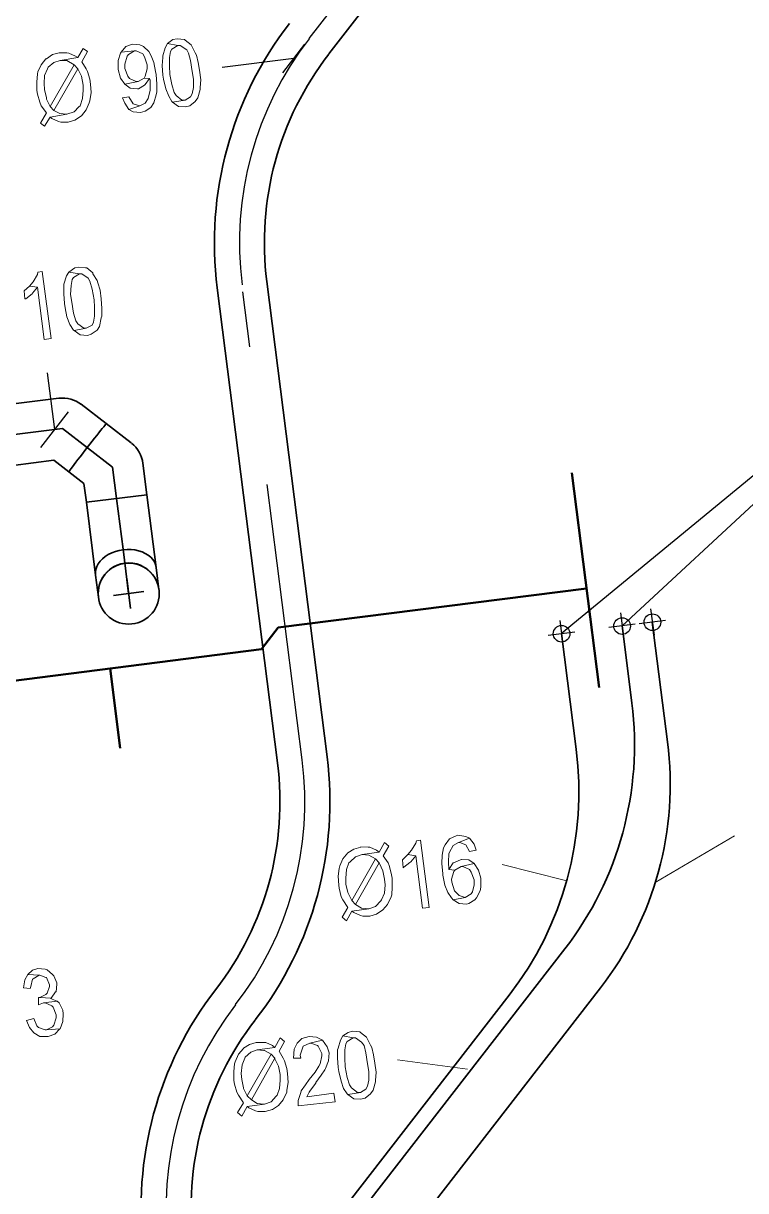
# Model space of a CAD drawing. Header units: metres. Extents: x 2713732.4 to 2713757.2, y 1226081.6 to 1226111.3.
# Drawn here: x 2713745.112 to 2713746.414, y 1226091.981 to 1226094.084 of the extents above; entities that cross this region are included whole.
import ezdxf

# ---------------------------------------------------------------- set-up
doc = ezdxf.new("R2010")
doc.units = ezdxf.units.M
doc.linetypes.add('DASHDOT', pattern=[1, 0.5, -0.25, 0, -0.25])
doc.layers.add('einlagen_boden_erstes_og', color=7, linetype='Continuous', true_color=0x000000)

msp = doc.modelspace()

# ---------------------------------------------------------------- linework, layer by layer
at = {"layer": 'einlagen_boden_erstes_og', "color": 7, "linetype": 'DASHDOT', "lineweight": 25, "extrusion": (0.000477202, 0.001815, 0.999998)}
for p, q in [((2713745.6266, 1226094.0561, -0.1663), (2713745.8689, 1226094.3688, -0.167)), ((2713745.6143, 1226092.7568, -0.164), (2713745.5057, 1226093.6131, -0.1655)), ((2713746.2424, 1226093.0288, -0.1648), (2713746.2485, 1226092.9812, -0.1647)), ((2713746.0787, 1226093.008, -0.1646), (2713746.0848, 1226092.9604, -0.1646)), ((2713746.1878, 1226093.0219, -0.1647), (2713746.1939, 1226092.9743, -0.1646)), ((2713746.2692, 1226093.008, -0.1647), (2713746.2216, 1226093.002, -0.1647)), ((2713746.0579, 1226092.9812, -0.1646), (2713746.1056, 1226092.9873, -0.1646)), ((2713746.2147, 1226093.0011, -0.1647), (2713746.1671, 1226092.9951, -0.1647))]:
    msp.add_line(p, q, dxfattribs=at)
at = {"layer": 'einlagen_boden_erstes_og', "color": 150, "linetype": 'Continuous', "lineweight": 35, "true_color": 0x0080ff, "extrusion": (0.000477202, 0.001815, 0.999998)}
for p, q in [((2713745.6622, 1226094.0286, -0.1663), (2713745.9044, 1226094.3413, -0.167)), ((2713745.659, 1226092.7624, -0.164), (2713745.5503, 1226093.6188, -0.1655)), ((2713745.5697, 1226092.7511, -0.1639), (2713745.461, 1226093.6074, -0.1654))]:
    msp.add_line(p, q, dxfattribs=at)
at = {"layer": 'einlagen_boden_erstes_og', "color": 7, "linetype": 'Continuous', "lineweight": 25, "extrusion": (0.000477202, 0.001815, 0.999998)}
for p, q in [((2713745.5791, 1226093.9948, -0.1662), (2713745.6189, 1226094.0463, -0.1663)), ((2713745.599, 1226094.0205, -0.1662), (2713745.4701, 1226094.0042, -0.1662)), ((2713746.9326, 1226093.6852, -0.1663), (2713746.0817, 1226092.9842, -0.1646)), ((2713746.9326, 1226093.6852, -0.1663), (2713746.1909, 1226092.9981, -0.1647)), ((2713745.1683, 1226093.3518, -0.1648), (2713745.1553, 1226093.4543, -0.165)), ((2713745.1434, 1226093.3197, -0.1648), (2713745.1932, 1226093.3839, -0.1649))]:
    msp.add_line(p, q, dxfattribs=at)
at = {"layer": 'einlagen_boden_erstes_og', "color": 36, "linetype": 'Continuous', "lineweight": 35, "true_color": 0x6a4015, "extrusion": (0.000477202, 0.001815, 0.999998)}
for p, q in [((2713745.1755, 1226093.4085, -0.1649), (2713745.0793, 1226093.3963, -0.1649)), ((2713745.2612, 1226093.3625, -0.1649), (2713745.2161, 1226093.3974, -0.1649)), ((2713745.2438, 1226093.3412, -0.1648), (2713745.2475, 1226093.3459, -0.1649)), ((2713745.2475, 1226093.3459, -0.1649), (2713745.2509, 1226093.3501, -0.1649)), ((2713745.2509, 1226093.3501, -0.1649), (2713745.2538, 1226093.3538, -0.1649)), ((2713745.2564, 1226093.3569, -0.1649), (2713745.2538, 1226093.3538, -0.1649)), ((2713745.2564, 1226093.3569, -0.1649), (2713745.2584, 1226093.3594, -0.1649)), ((2713745.2584, 1226093.3594, -0.1649), (2713745.2599, 1226093.3612, -0.1649)), ((2713745.2608, 1226093.3622, -0.1649), (2713745.2599, 1226093.3612, -0.1649)), ((2713745.2612, 1226093.3625, -0.1649), (2713745.3062, 1226093.3276, -0.1648)), ((2713745.2269, 1226093.3195, -0.1648), (2713745.2313, 1226093.3252, -0.1648)), ((2713745.2313, 1226093.3252, -0.1648), (2713745.2356, 1226093.3308, -0.1648)), ((2713745.2398, 1226093.3361, -0.1648), (2713745.2356, 1226093.3308, -0.1648)), ((2713745.2398, 1226093.3361, -0.1648), (2713745.2438, 1226093.3412, -0.1648)), ((2713745.214, 1226093.3029, -0.1648), (2713745.2101, 1226093.2977, -0.1647)), ((2713745.214, 1226093.3029, -0.1648), (2713745.2182, 1226093.3083, -0.1648)), ((2713745.2225, 1226093.3138, -0.1648), (2713745.2182, 1226093.3083, -0.1648)), ((2713745.2225, 1226093.3138, -0.1648), (2713745.2269, 1226093.3195, -0.1648)), ((2713745.0932, 1226093.2872, -0.1647), (2713745.1668, 1226093.2965, -0.1647)), ((2713745.1668, 1226093.2965, -0.1647), (2713745.1938, 1226093.2756, -0.1647)), ((2713745.1961, 1226093.2791, -0.1647), (2713745.198, 1226093.2816, -0.1647)), ((2713745.198, 1226093.2816, -0.1647), (2713745.2004, 1226093.2849, -0.1647)), ((2713745.2032, 1226093.2886, -0.1647), (2713745.2004, 1226093.2849, -0.1647)), ((2713745.2032, 1226093.2886, -0.1647), (2713745.2065, 1226093.293, -0.1647)), ((2713745.2101, 1226093.2977, -0.1647), (2713745.2065, 1226093.293, -0.1647)), ((2713745.3271, 1226093.2911, -0.1648), (2713745.3343, 1226093.2345, -0.1647)), ((2713745.2208, 1226093.2546, -0.1647), (2713745.1938, 1226093.2756, -0.1647)), ((2713745.1948, 1226093.2772, -0.1647), (2713745.194, 1226093.276, -0.1647)), ((2713745.1948, 1226093.2772, -0.1647), (2713745.1961, 1226093.2791, -0.1647)), ((2713745.2252, 1226093.2207, -0.1646), (2713745.2208, 1226093.2546, -0.1647)), ((2713745.3343, 1226093.2345, -0.1647), (2713745.2252, 1226093.2207, -0.1646)), ((2713745.2252, 1226093.2207, -0.1646), (2713745.3343, 1226093.2345, -0.1647)), ((2713745.3343, 1226093.2345, -0.1647), (2713745.2252, 1226093.2207, -0.1646)), ((2713745.3343, 1226093.2345, -0.1647), (2713745.2252, 1226093.2207, -0.1646)), ((2713745.2252, 1226093.2207, -0.1646), (2713745.2418, 1226093.0896, -0.1644)), ((2713745.3509, 1226093.1035, -0.1645), (2713745.3343, 1226093.2345, -0.1647)), ((2713745.2775, 1226093.132, -0.1645), (2713745.2844, 1226093.1339, -0.1645)), ((2713745.2844, 1226093.1339, -0.1645), (2713745.2915, 1226093.1351, -0.1645)), ((2713745.2915, 1226093.1351, -0.1645), (2713745.2986, 1226093.1357, -0.1645)), ((2713745.2986, 1226093.1357, -0.1645), (2713745.3057, 1226093.1356, -0.1645)), ((2713745.3127, 1226093.1349, -0.1645), (2713745.3057, 1226093.1356, -0.1645)), ((2713745.3127, 1226093.1349, -0.1645), (2713745.3194, 1226093.1334, -0.1645)), ((2713745.3194, 1226093.1334, -0.1645), (2713745.3257, 1226093.1314, -0.1645)), ((2713745.2466, 1226093.1099, -0.1644), (2713745.2501, 1226093.1146, -0.1644)), ((2713745.2543, 1226093.1189, -0.1644), (2713745.2501, 1226093.1146, -0.1644)), ((2713745.2543, 1226093.1189, -0.1644), (2713745.2592, 1226093.123, -0.1645)), ((2713745.2592, 1226093.123, -0.1645), (2713745.2648, 1226093.1265, -0.1645)), ((2713745.2648, 1226093.1265, -0.1645), (2713745.2709, 1226093.1296, -0.1645)), ((2713745.2709, 1226093.1296, -0.1645), (2713745.2775, 1226093.132, -0.1645)), ((2713745.3315, 1226093.1287, -0.1645), (2713745.3257, 1226093.1314, -0.1645)), ((2713745.3315, 1226093.1287, -0.1645), (2713745.3367, 1226093.1255, -0.1645)), ((2713745.3367, 1226093.1255, -0.1645), (2713745.3412, 1226093.1218, -0.1645)), ((2713745.3412, 1226093.1218, -0.1645), (2713745.3449, 1226093.1177, -0.1645)), ((2713745.3449, 1226093.1177, -0.1645), (2713745.3478, 1226093.1132, -0.1645)), ((2713745.3498, 1226093.1085, -0.1645), (2713745.3478, 1226093.1132, -0.1645)), ((2713745.2416, 1226093.0947, -0.1644), (2713745.2424, 1226093.0999, -0.1644)), ((2713745.2416, 1226093.0947, -0.1644), (2713745.2418, 1226093.0896, -0.1644)), ((2713745.2441, 1226093.1049, -0.1644), (2713745.2424, 1226093.0999, -0.1644)), ((2713745.2441, 1226093.1049, -0.1644), (2713745.2466, 1226093.1099, -0.1644)), ((2713745.2627, 1226093.0956, -0.1644), (2713745.2579, 1226093.0903, -0.1644)), ((2713745.2681, 1226093.1004, -0.1644), (2713745.2627, 1226093.0956, -0.1644)), ((2713745.2741, 1226093.1043, -0.1644), (2713745.2681, 1226093.1004, -0.1644)), ((2713745.2806, 1226093.1075, -0.1644), (2713745.2741, 1226093.1043, -0.1644)), ((2713745.2874, 1226093.1098, -0.1644), (2713745.2806, 1226093.1075, -0.1644)), ((2713745.2945, 1226093.1111, -0.1644), (2713745.2874, 1226093.1098, -0.1644)), ((2713745.3017, 1226093.1116, -0.1645), (2713745.2945, 1226093.1111, -0.1644)), ((2713745.3089, 1226093.1111, -0.1645), (2713745.3017, 1226093.1116, -0.1645)), ((2713745.3159, 1226093.1096, -0.1645), (2713745.3089, 1226093.1111, -0.1645)), ((2713745.3227, 1226093.1073, -0.1645), (2713745.3159, 1226093.1096, -0.1645)), ((2713745.3291, 1226093.1041, -0.1645), (2713745.3227, 1226093.1073, -0.1645)), ((2713745.3351, 1226093.1001, -0.1644), (2713745.3291, 1226093.1041, -0.1645)), ((2713745.3405, 1226093.0953, -0.1644), (2713745.3351, 1226093.1001, -0.1644)), ((2713745.3452, 1226093.0899, -0.1644), (2713745.3405, 1226093.0953, -0.1644)), ((2713745.3498, 1226093.1085, -0.1645), (2713745.3509, 1226093.1035, -0.1645)), ((2713745.3509, 1226093.1035, -0.1645), (2713745.356, 1226093.0635, -0.1644)), ((2713745.2469, 1226093.0496, -0.1643), (2713745.2418, 1226093.0896, -0.1644)), ((2713745.2484, 1226093.0711, -0.1644), (2713745.2469, 1226093.064, -0.1643)), ((2713745.2507, 1226093.0779, -0.1644), (2713745.2484, 1226093.0711, -0.1644)), ((2713745.2539, 1226093.0843, -0.1644), (2713745.2507, 1226093.0779, -0.1644)), ((2713745.2579, 1226093.0903, -0.1644), (2713745.2539, 1226093.0843, -0.1644)), ((2713745.3492, 1226093.0839, -0.1644), (2713745.3452, 1226093.0899, -0.1644)), ((2713745.3523, 1226093.0774, -0.1644), (2713745.3492, 1226093.0839, -0.1644)), ((2713745.3546, 1226093.0706, -0.1644), (2713745.3523, 1226093.0774, -0.1644)), ((2713745.356, 1226093.0635, -0.1644), (2713745.3546, 1226093.0706, -0.1644)), ((2713745.2469, 1226093.064, -0.1643), (2713745.2464, 1226093.0568, -0.1643)), ((2713745.2464, 1226093.0568, -0.1643), (2713745.2469, 1226093.0496, -0.1643))]:
    msp.add_line(p, q, dxfattribs=at)
at = {"layer": 'einlagen_boden_erstes_og', "color": 36, "linetype": 'DASHDOT', "lineweight": 35, "true_color": 0x6a4015, "extrusion": (0.000477202, 0.001815, 0.999998)}
for p, q in [((2713745.1824, 1226093.354, -0.1648), (2713745.0863, 1226093.3418, -0.1648)), ((2713745.1824, 1226093.354, -0.1648), (2713745.2725, 1226093.2841, -0.1648)), ((2713745.2725, 1226093.2841, -0.1648), (2713745.2797, 1226093.2276, -0.1647)), ((2713745.2913, 1226093.1365, -0.1645), (2713745.2797, 1226093.2276, -0.1647)), ((2713745.2913, 1226093.1365, -0.1645), (2713745.2963, 1226093.0966, -0.1644)), ((2713745.3014, 1226093.0566, -0.1644), (2713745.2963, 1226093.0966, -0.1644)), ((2713745.298, 1226093.0839, -0.1644), (2713745.3049, 1226093.0293, -0.1643)), ((2713745.3287, 1226093.06, -0.1644), (2713745.2741, 1226093.0531, -0.1643))]:
    msp.add_line(p, q, dxfattribs=at)
at = {"layer": 'einlagen_boden_erstes_og', "color": 36, "linetype": 'Continuous', "lineweight": 50, "true_color": 0x6a4015, "extrusion": (0.000477202, 0.001815, 0.999998)}
for p, q in [((2713746.1495, 1226092.887, -0.1645), (2713746.1004, 1226093.2739, -0.1651)), ((2713746.1269, 1226093.0656, -0.1648), (2713745.571, 1226092.995, -0.1644)), ((2713745.5407, 1226092.9559, -0.1643), (2713745.571, 1226092.995, -0.1644)), ((2713744.921, 1226092.8772, -0.1638), (2713745.5407, 1226092.9559, -0.1643)), ((2713745.2864, 1226092.7775, -0.1638), (2713745.2682, 1226092.9213, -0.1641))]:
    msp.add_line(p, q, dxfattribs=at)
at = {"layer": 'einlagen_boden_erstes_og', "color": 96, "linetype": 'Continuous', "lineweight": 35, "true_color": 0x008000, "extrusion": (0.000477202, 0.001815, 0.999998)}
for p, q in [((2713746.2085, 1226092.8593, -0.1644), (2713746.1909, 1226092.9981, -0.1647)), ((2713746.2454, 1226093.005, -0.1647), (2713746.2728, 1226092.7892, -0.1643)), ((2713745.7347, 1226091.9609, -0.1626), (2713746.0876, 1226092.4163, -0.1636)), ((2713746.1519, 1226092.3462, -0.1635), (2713744.9684, 1226090.8187, -0.1601))]:
    msp.add_line(p, q, dxfattribs=at)
at = {"layer": 'einlagen_boden_erstes_og', "color": 1, "linetype": 'DASHDOT', "lineweight": 35, "true_color": 0xff0000, "extrusion": (0.000477202, 0.001815, 0.999998)}
for p, q in [((2713746.0817, 1226092.9842, -0.1646), (2713746.1082, 1226092.7759, -0.1642)), ((2713745.9873, 1226092.3329, -0.1634), (2713745.6284, 1226091.8696, -0.1624))]:
    msp.add_line(p, q, dxfattribs=at)
at = {"layer": 'einlagen_boden_erstes_og', "color": 7, "linetype": 'Continuous', "lineweight": 18, "extrusion": (0.000477202, 0.001815, 0.999998)}
for p, q in [((2713746.2504, 1226092.5359, -0.1639), (2713746.3936, 1226092.6196, -0.1641)), ((2713746.089, 1226092.5392, -0.1638), (2713745.9746, 1226092.568, -0.1638)), ((2713745.9123, 1226092.1994, -0.1631), (2713745.7862, 1226092.216, -0.1631))]:
    msp.add_line(p, q, dxfattribs=at)
at = {"layer": 'einlagen_boden_erstes_og', "color": 7, "lineweight": 0}
for points in [[(2713745.2195, 1226094.0384), (2713745.2097, 1226094.0221), (2713745.1782, 1226094.0167), (2713745.1902, 1226094.0167), (2713745.1902, 1226094.0167), (2713745.2032, 1226094.0091), (2713745.2097, 1226094.0015), (2713745.2097, 1226094.0015), (2713745.2162, 1226093.9884), (2713745.2195, 1226093.9722), (2713745.2195, 1226093.9635), (2713745.2184, 1226093.9483), (2713745.2141, 1226093.9352), (2713745.2119, 1226093.933), (2713745.2032, 1226093.9244), (2713745.1902, 1226093.92), (2713745.1598, 1226093.9146), (2713745.163, 1226093.9124), (2713745.175, 1226093.907), (2713745.1793, 1226093.9059), (2713745.1923, 1226093.9059), (2713745.2043, 1226093.9092), (2713745.2162, 1226093.9168), (2713745.2162, 1226093.9168), (2713745.2249, 1226093.9276), (2713745.2304, 1226093.9407), (2713745.2314, 1226093.9439), (2713745.2336, 1226093.9591), (2713745.2325, 1226093.9743), (2713745.2314, 1226093.983), (2713745.2271, 1226093.9971), (2713745.2249, 1226094.0015), (2713745.2173, 1226094.0145), (2713745.2271, 1226094.033)], [(2713745.3086, 1226094.046), (2713745.3086, 1226094.046), (2713745.2966, 1226094.0417), (2713745.2879, 1226094.0319), (2713745.3118, 1226094.0341), (2713745.3151, 1226094.0341), (2713745.327, 1226094.0286), (2713745.3303, 1226094.0232), (2713745.3346, 1226094.0091), (2713745.3346, 1226094.0015), (2713745.3314, 1226093.9884), (2713745.3292, 1226093.9852), (2713745.339, 1226093.9841), (2713745.3401, 1226093.9819), (2713745.3401, 1226093.9787), (2713745.3401, 1226093.9635), (2713745.3368, 1226093.9483), (2713745.3314, 1226093.9396), (2713745.3216, 1226093.9352), (2713745.302, 1226093.9287), (2713745.3097, 1226093.9244), (2713745.3227, 1226093.9233), (2713745.3314, 1226093.9254), (2713745.3412, 1226093.932), (2713745.3466, 1226093.9407), (2713745.3509, 1226093.9548), (2713745.352, 1226093.9602), (2713745.352, 1226093.9743), (2713745.3509, 1226093.9917), (2713745.3498, 1226093.9971), (2713745.3466, 1226094.0134), (2713745.3422, 1226094.0254), (2713745.3379, 1226094.033), (2713745.3281, 1226094.0417), (2713745.3216, 1226094.0449)], [(2713745.3716, 1226094.0471), (2713745.3672, 1226094.0395), (2713745.3629, 1226094.0254), (2713745.3629, 1226094.0221), (2713745.3618, 1226094.008), (2713745.3629, 1226093.9906), (2713745.364, 1226093.983), (2713745.3683, 1226093.9656), (2713745.3737, 1226093.9526), (2713745.3792, 1226093.9428), (2713745.3803, 1226093.9417), (2713745.4031, 1226093.945), (2713745.3976, 1226093.945), (2713745.3868, 1226093.9537), (2713745.3835, 1226093.9591), (2713745.3792, 1226093.9732), (2713745.3759, 1226093.9917), (2713745.3748, 1226094.0069), (2713745.3748, 1226094.0221), (2713745.377, 1226094.033), (2713745.3792, 1226094.0373), (2713745.39, 1226094.0438)], [(2713745.3889, 1226094.0558), (2713745.3813, 1226094.0547), (2713745.3716, 1226094.0471), (2713745.39, 1226094.0438), (2713745.3944, 1226094.0438), (2713745.4063, 1226094.0362), (2713745.4096, 1226094.0297), (2713745.4128, 1226094.0167), (2713745.4161, 1226093.9971), (2713745.4183, 1226093.983), (2713745.4183, 1226093.9678), (2713745.4161, 1226093.9569), (2713745.4128, 1226093.9515), (2713745.4031, 1226093.945), (2713745.3803, 1226093.9417), (2713745.3911, 1226093.9341), (2713745.4042, 1226093.933), (2713745.4118, 1226093.9352), (2713745.4215, 1226093.9428), (2713745.4259, 1226093.9493), (2713745.4302, 1226093.9645), (2713745.4302, 1226093.9678), (2713745.4313, 1226093.9819), (2713745.4291, 1226093.9993), (2713745.427, 1226094.0134), (2713745.4237, 1226094.0265), (2713745.4215, 1226094.0308), (2713745.415, 1226094.0438), (2713745.4139, 1226094.0449), (2713745.4031, 1226094.0536), (2713745.402, 1226094.0547)], [(2713745.1771, 1226094.0308), (2713745.176, 1226094.0308), (2713745.1641, 1226094.0276), (2713745.1532, 1226094.0199), (2713745.1521, 1226094.0199), (2713745.1435, 1226094.0091), (2713745.138, 1226093.9961), (2713745.1369, 1226093.9928), (2713745.1359, 1226093.9776), (2713745.1359, 1226093.9624), (2713745.1369, 1226093.9559), (2713745.1413, 1226093.9417), (2713745.1435, 1226093.9352), (2713745.1532, 1226093.9222), (2713745.1424, 1226093.9037), (2713745.15, 1226093.8983), (2713745.1598, 1226093.9146), (2713745.1902, 1226093.92), (2713745.1902, 1226093.92), (2713745.1771, 1226093.9211), (2713745.1663, 1226093.9265), (2713745.1598, 1226093.9341), (2713745.1532, 1226093.9472), (2713745.1532, 1226093.9493), (2713745.15, 1226093.9645), (2713745.1489, 1226093.9754), (2713745.15, 1226093.9895), (2713745.1554, 1226094.0015), (2713745.1565, 1226094.0047), (2713745.1663, 1226094.0134), (2713745.1782, 1226094.0167), (2713745.2097, 1226094.0221), (2713745.2054, 1226094.0243), (2713745.1934, 1226094.0297), (2713745.1902, 1226094.0308)], [(2713745.2879, 1226094.0319), (2713745.2868, 1226094.0297), (2713745.2825, 1226094.0167), (2713745.2825, 1226094.0015), (2713745.2825, 1226094.0004), (2713745.2868, 1226093.9852), (2713745.2944, 1226093.9743), (2713745.3183, 1226093.9787), (2713745.3151, 1226093.9787), (2713745.3031, 1226093.9841), (2713745.2999, 1226093.9884), (2713745.2944, 1226094.0026), (2713745.2944, 1226094.0102), (2713745.2988, 1226094.0243), (2713745.301, 1226094.0276), (2713745.3118, 1226094.0341)], [(2713745.2032, 1226094.0091), (2713745.1598, 1226093.9341), (2713745.1663, 1226093.9265), (2713745.2097, 1226094.0015)], [(2713745.3292, 1226093.9852), (2713745.3183, 1226093.9787), (2713745.2944, 1226093.9743), (2713745.3042, 1226093.9667), (2713745.3173, 1226093.9656), (2713745.3194, 1226093.9656), (2713745.3303, 1226093.9722), (2713745.3314, 1226093.9732), (2713745.339, 1226093.9841)], [(2713745.302, 1226093.9515), (2713745.2901, 1226093.9493), (2713745.2944, 1226093.9396), (2713745.302, 1226093.9287), (2713745.3216, 1226093.9352), (2713745.3097, 1226093.9385), (2713745.3097, 1226093.9385)], [(2713745.2108, 1226093.6441), (2713745.2043, 1226093.643), (2713745.1934, 1226093.6354), (2713745.213, 1226093.6322), (2713745.2173, 1226093.6322), (2713745.2282, 1226093.6246), (2713745.2314, 1226093.6191), (2713745.2358, 1226093.605), (2713745.239, 1226093.5855), (2713745.2401, 1226093.5724), (2713745.2401, 1226093.5561), (2713745.238, 1226093.5453), (2713745.2358, 1226093.5398), (2713745.2249, 1226093.5344), (2713745.2032, 1226093.5301), (2713745.2141, 1226093.5225), (2713745.2271, 1226093.5214), (2713745.2336, 1226093.5235), (2713745.2445, 1226093.5311), (2713745.2488, 1226093.5377), (2713745.2521, 1226093.5529), (2713745.2532, 1226093.5561), (2713745.2532, 1226093.5702), (2713745.2521, 1226093.5876), (2713745.2499, 1226093.6028), (2713745.2456, 1226093.6159), (2713745.2445, 1226093.6202), (2713745.2369, 1226093.6322), (2713745.2369, 1226093.6343), (2713745.226, 1226093.643), (2713745.2238, 1226093.643)], [(2713745.1456, 1226093.6365), (2713745.138, 1226093.6354), (2713745.1369, 1226093.6311), (2713745.1293, 1226093.618), (2713745.1228, 1226093.6104), (2713745.1369, 1226093.6083), (2713745.1489, 1226093.5138), (2713745.1619, 1226093.5159)], [(2713745.1934, 1226093.6354), (2713745.1891, 1226093.6289), (2713745.1847, 1226093.6137), (2713745.1847, 1226093.6104), (2713745.1847, 1226093.5963), (2713745.1858, 1226093.5789), (2713745.1869, 1226093.5713), (2713745.1902, 1226093.555), (2713745.1956, 1226093.5409), (2713745.2021, 1226093.5311), (2713745.2032, 1226093.5301), (2713745.2249, 1226093.5344), (2713745.2206, 1226093.5344), (2713745.2097, 1226093.542), (2713745.2065, 1226093.5474), (2713745.2021, 1226093.5616), (2713745.1989, 1226093.5811), (2713745.1967, 1226093.5952), (2713745.1978, 1226093.6115), (2713745.1999, 1226093.6224), (2713745.2021, 1226093.6256), (2713745.213, 1226093.6322)], [(2713745.1228, 1226093.6104), (2713745.113, 1226093.6017), (2713745.1141, 1226093.5876), (2713745.1163, 1226093.5876), (2713745.1272, 1226093.5963), (2713745.1282, 1226093.5974), (2713745.1369, 1226093.6083)], [(2713745.7626, 1226092.6078), (2713745.7528, 1226092.5905), (2713745.7224, 1226092.5861), (2713745.7344, 1226092.585), (2713745.7344, 1226092.585), (2713745.7463, 1226092.5785), (2713745.7528, 1226092.5709), (2713745.7539, 1226092.5698), (2713745.7594, 1226092.5568), (2713745.7626, 1226092.5416), (2713745.7637, 1226092.5318), (2713745.7626, 1226092.5166), (2713745.7572, 1226092.5047), (2713745.7561, 1226092.5025), (2713745.7463, 1226092.4927), (2713745.7344, 1226092.4884), (2713745.704, 1226092.484), (2713745.7072, 1226092.4818), (2713745.7192, 1226092.4764), (2713745.7235, 1226092.4753), (2713745.7365, 1226092.4753), (2713745.7485, 1226092.4786), (2713745.7594, 1226092.4862), (2713745.7594, 1226092.4862), (2713745.768, 1226092.496), (2713745.7746, 1226092.5101), (2713745.7756, 1226092.5133), (2713745.7767, 1226092.5275), (2713745.7767, 1226092.5438), (2713745.7746, 1226092.5524), (2713745.7713, 1226092.5666), (2713745.7691, 1226092.5709), (2713745.7604, 1226092.5839), (2713745.7702, 1226092.6013)], [(2713745.8278, 1226092.6122), (2713745.8202, 1226092.6111), (2713745.8191, 1226092.6068), (2713745.8115, 1226092.5937), (2713745.805, 1226092.5861), (2713745.8191, 1226092.5839), (2713745.831, 1226092.4894), (2713745.843, 1226092.4905)], [(2713745.8951, 1226092.6209), (2713745.8919, 1226092.6198), (2713745.8799, 1226092.6144), (2713745.8723, 1226092.6035), (2713745.8691, 1226092.5981), (2713745.8669, 1226092.585), (2713745.8658, 1226092.5698), (2713745.868, 1226092.5514), (2713745.868, 1226092.5492), (2713745.8712, 1226092.5307), (2713745.8767, 1226092.5177), (2713745.8832, 1226092.5079), (2713745.8864, 1226092.5047), (2713745.9082, 1226092.509), (2713745.8973, 1226092.5123), (2713745.8886, 1226092.5209), (2713745.8843, 1226092.5362), (2713745.8832, 1226092.5416), (2713745.8875, 1226092.5557), (2713745.8897, 1226092.5579), (2713745.8788, 1226092.559), (2713745.8778, 1226092.5731), (2713745.8788, 1226092.5872), (2713745.8799, 1226092.5905), (2713745.8864, 1226092.6024), (2713745.8962, 1226092.6078), (2713745.9158, 1226092.6154), (2713745.9093, 1226092.6187)], [(2713745.9158, 1226092.6154), (2713745.8962, 1226092.6078), (2713745.8984, 1226092.6078), (2713745.9093, 1226092.6035), (2713745.9158, 1226092.5915), (2713745.9277, 1226092.5937), (2713745.9245, 1226092.6046)], [(2713745.7202, 1226092.6002), (2713745.7202, 1226092.5992), (2713745.7072, 1226092.5959), (2713745.6964, 1226092.5894), (2713745.6964, 1226092.5894), (2713745.6877, 1226092.5785), (2713745.6822, 1226092.5655), (2713745.6811, 1226092.5611), (2713745.679, 1226092.547), (2713745.6801, 1226092.5307), (2713745.6811, 1226092.5253), (2713745.6844, 1226092.5101), (2713745.6877, 1226092.5047), (2713745.6964, 1226092.4905), (2713745.6866, 1226092.4731), (2713745.6942, 1226092.4666), (2713745.704, 1226092.484), (2713745.7344, 1226092.4884), (2713745.7344, 1226092.4884), (2713745.7213, 1226092.4894), (2713745.7105, 1226092.496), (2713745.704, 1226092.5036), (2713745.6974, 1226092.5166), (2713745.6964, 1226092.5177), (2713745.6931, 1226092.5329), (2713745.6931, 1226092.5438), (2713745.6942, 1226092.559), (2713745.6985, 1226092.5709), (2713745.7007, 1226092.5731), (2713745.7105, 1226092.5818), (2713745.7224, 1226092.5861), (2713745.7528, 1226092.5905), (2713745.7485, 1226092.5937), (2713745.7365, 1226092.5992), (2713745.7333, 1226092.5992)], [(2713745.7463, 1226092.5785), (2713745.704, 1226092.5036), (2713745.7105, 1226092.496), (2713745.7528, 1226092.5709)], [(2713745.805, 1226092.5861), (2713745.7952, 1226092.5763), (2713745.7963, 1226092.5622), (2713745.7974, 1226092.5633), (2713745.8082, 1226092.572), (2713745.8104, 1226092.5731), (2713745.8191, 1226092.5839)], [(2713745.9016, 1226092.5774), (2713745.9006, 1226092.5774), (2713745.8886, 1226092.572), (2713745.8864, 1226092.5709), (2713745.8788, 1226092.559), (2713745.8897, 1226092.5579), (2713745.9006, 1226092.5644), (2713745.9245, 1226092.5698), (2713745.9147, 1226092.5763)], [(2713745.9245, 1226092.5698), (2713745.9006, 1226092.5644), (2713745.9038, 1226092.5644), (2713745.9158, 1226092.559), (2713745.919, 1226092.5546), (2713745.9245, 1226092.5405), (2713745.9245, 1226092.5318), (2713745.9212, 1226092.5188), (2713745.919, 1226092.5155), (2713745.9082, 1226092.509), (2713745.8864, 1226092.5047), (2713745.8973, 1226092.4981), (2713745.9103, 1226092.497), (2713745.9147, 1226092.4981), (2713745.9255, 1226092.5047), (2713745.9288, 1226092.5079), (2713745.9353, 1226092.5209), (2713745.9364, 1226092.5275), (2713745.9364, 1226092.5427), (2713745.9364, 1226092.5438), (2713745.9321, 1226092.5579)], [(2713745.138, 1226092.3808), (2713745.1282, 1226092.3776), (2713745.1196, 1226092.37), (2713745.1402, 1226092.3689), (2713745.1413, 1226092.3689), (2713745.1521, 1226092.3645), (2713745.1532, 1226092.3645), (2713745.1587, 1226092.3515), (2713745.1587, 1226092.3482), (2713745.1543, 1226092.3363), (2713745.1521, 1226092.3341), (2713745.1413, 1226092.3287), (2713745.1619, 1226092.3276), (2713745.1695, 1226092.3385), (2713745.1706, 1226092.3385), (2713745.1717, 1226092.3526), (2713745.1717, 1226092.3548), (2713745.1663, 1226092.3678), (2713745.1641, 1226092.37), (2713745.1543, 1226092.3786), (2713745.1511, 1226092.3797)], [(2713745.1196, 1226092.37), (2713745.1141, 1226092.3602), (2713745.112, 1226092.3461), (2713745.1239, 1226092.345), (2713745.125, 1226092.3482), (2713745.1282, 1226092.3613), (2713745.1293, 1226092.3624), (2713745.1402, 1226092.3689)], [(2713745.1391, 1226092.3287), (2713745.1391, 1226092.3156), (2713745.1478, 1226092.3189), (2713745.1728, 1226092.3222), (2713745.1608, 1226092.3265), (2713745.1619, 1226092.3276), (2713745.1413, 1226092.3287)], [(2713745.1728, 1226092.3222), (2713745.1478, 1226092.3189), (2713745.1511, 1226092.3189), (2713745.163, 1226092.3135), (2713745.1652, 1226092.3113), (2713745.1706, 1226092.2972), (2713745.1706, 1226092.2917), (2713745.1663, 1226092.2787), (2713745.1641, 1226092.2755), (2713745.1532, 1226092.27), (2713745.1782, 1226092.2722), (2713745.1826, 1226092.2852), (2713745.1836, 1226092.2994), (2713745.1826, 1226092.3059), (2713745.176, 1226092.3189)], [(2713745.1304, 1226092.2907), (2713745.1174, 1226092.2874), (2713745.1228, 1226092.2744), (2713745.1304, 1226092.2646), (2713745.1413, 1226092.2581), (2713745.1543, 1226092.2581), (2713745.1565, 1226092.2581), (2713745.1684, 1226092.2624), (2713745.1771, 1226092.2722), (2713745.1782, 1226092.2722), (2713745.1532, 1226092.27), (2713745.1511, 1226092.27), (2713745.1391, 1226092.2744), (2713745.1359, 1226092.2776)], [(2713745.5747, 1226092.2559), (2713745.5649, 1226092.2385), (2713745.5334, 1226092.2342), (2713745.5454, 1226092.2331), (2713745.5464, 1226092.2331), (2713745.5584, 1226092.2266), (2713745.5649, 1226092.219), (2713745.5649, 1226092.2179), (2713745.5714, 1226092.2048), (2713745.5747, 1226092.1896), (2713745.5747, 1226092.1799), (2713745.5736, 1226092.1647), (2713745.5693, 1226092.1527), (2713745.5671, 1226092.1505), (2713745.5584, 1226092.1408), (2713745.5464, 1226092.1364), (2713745.5149, 1226092.1321), (2713745.5182, 1226092.1299), (2713745.5302, 1226092.1245), (2713745.5345, 1226092.1234), (2713745.5475, 1226092.1234), (2713745.5606, 1226092.1266), (2713745.5714, 1226092.1342), (2713745.5714, 1226092.1342), (2713745.5801, 1226092.144), (2713745.5866, 1226092.1581), (2713745.5866, 1226092.1614), (2713745.5888, 1226092.1755), (2713745.5877, 1226092.1918), (2713745.5866, 1226092.2005), (2713745.5823, 1226092.2146), (2713745.5801, 1226092.219), (2713745.5725, 1226092.232), (2713745.5823, 1226092.2494)], [(2713745.6268, 1226092.2581), (2713745.6138, 1226092.2548), (2713745.6051, 1226092.2461), (2713745.5997, 1226092.2353), (2713745.5986, 1226092.219), (2713745.6116, 1226092.219), (2713745.6105, 1226092.2244), (2713745.6149, 1226092.2374), (2713745.616, 1226092.2407), (2713745.6279, 1226092.2461), (2713745.6507, 1226092.2516), (2713745.6399, 1226092.257)], [(2713745.6507, 1226092.2516), (2713745.6279, 1226092.2461), (2713745.6301, 1226092.2461), (2713745.642, 1226092.2418), (2713745.6431, 1226092.2407), (2713745.6496, 1226092.2277), (2713745.6496, 1226092.2233), (2713745.6464, 1226092.2092), (2713745.6442, 1226092.2048), (2713745.6377, 1226092.194), (2713745.6268, 1226092.181), (2713745.6203, 1226092.1712), (2713745.6127, 1226092.1603), (2713745.6116, 1226092.1571), (2713745.6073, 1226092.1429), (2713745.6073, 1226092.1332), (2713745.6735, 1226092.1408), (2713745.6714, 1226092.156), (2713745.6225, 1226092.1495), (2713745.6268, 1226092.1581), (2713745.629, 1226092.1614), (2713745.6388, 1226092.1744), (2713745.6388, 1226092.1755), (2713745.6486, 1226092.1886), (2713745.6551, 1226092.1983), (2713745.6562, 1226092.2005), (2713745.6616, 1226092.2146), (2713745.6627, 1226092.2287), (2713745.6594, 1226092.2396)], [(2713745.6877, 1226092.2592), (2713745.6833, 1226092.2516), (2713745.679, 1226092.2374), (2713745.6779, 1226092.2342), (2713745.6779, 1226092.2201), (2713745.679, 1226092.2027), (2713745.6801, 1226092.1951), (2713745.6844, 1226092.1777), (2713745.6887, 1226092.1647), (2713745.6953, 1226092.1549), (2713745.6964, 1226092.1538), (2713745.7192, 1226092.1571), (2713745.7137, 1226092.1571), (2713745.7029, 1226092.1657), (2713745.6996, 1226092.1712), (2713745.6953, 1226092.1842), (2713745.692, 1226092.2038), (2713745.6909, 1226092.219), (2713745.6909, 1226092.2342), (2713745.6931, 1226092.245), (2713745.6953, 1226092.2494), (2713745.7061, 1226092.2559)], [(2713745.705, 1226092.2679), (2713745.6974, 1226092.2657), (2713745.6877, 1226092.2592), (2713745.7061, 1226092.2559), (2713745.7105, 1226092.2559), (2713745.7213, 1226092.2483), (2713745.7257, 1226092.2418), (2713745.7289, 1226092.2287), (2713745.7322, 1226092.2092), (2713745.7344, 1226092.1951), (2713745.7344, 1226092.1799), (2713745.7322, 1226092.169), (2713745.7289, 1226092.1636), (2713745.7192, 1226092.1571), (2713745.6964, 1226092.1538), (2713745.7072, 1226092.1462), (2713745.7202, 1226092.1451), (2713745.7279, 1226092.1473), (2713745.7376, 1226092.1549), (2713745.742, 1226092.1614), (2713745.7463, 1226092.1766), (2713745.7463, 1226092.1788), (2713745.7474, 1226092.194), (2713745.7452, 1226092.2103), (2713745.7431, 1226092.2255), (2713745.7398, 1226092.2385), (2713745.7376, 1226092.2429), (2713745.7311, 1226092.2559), (2713745.73, 1226092.257), (2713745.7192, 1226092.2657), (2713745.7181, 1226092.2668)], [(2713745.5323, 1226092.2472), (2713745.5312, 1226092.2472), (2713745.5193, 1226092.244), (2713745.5084, 1226092.2374), (2713745.5084, 1226092.2364), (2713745.4997, 1226092.2266), (2713745.4932, 1226092.2125), (2713745.4921, 1226092.2092), (2713745.4911, 1226092.1951), (2713745.4911, 1226092.1788), (2713745.4921, 1226092.1723), (2713745.4965, 1226092.1581), (2713745.4997, 1226092.1527), (2713745.5084, 1226092.1386), (2713745.4976, 1226092.1212), (2713745.5052, 1226092.1147), (2713745.5149, 1226092.1321), (2713745.5464, 1226092.1364), (2713745.5454, 1226092.1364), (2713745.5334, 1226092.1375), (2713745.5226, 1226092.144), (2713745.5149, 1226092.1516), (2713745.5084, 1226092.1647), (2713745.5084, 1226092.1657), (2713745.5052, 1226092.181), (2713745.5041, 1226092.1918), (2713745.5063, 1226092.207), (2713745.5106, 1226092.219), (2713745.5117, 1226092.2211), (2713745.5215, 1226092.2298), (2713745.5334, 1226092.2342), (2713745.5649, 1226092.2385), (2713745.5606, 1226092.2418), (2713745.5486, 1226092.2472), (2713745.5454, 1226092.2472)], [(2713745.5584, 1226092.2266), (2713745.5149, 1226092.1516), (2713745.5226, 1226092.144), (2713745.5649, 1226092.219)]]:
    msp.add_lwpolyline(points, close=True, dxfattribs=at)
at = {"layer": 'einlagen_boden_erstes_og', "color": 36, "linetype": 'Continuous', "lineweight": 35, "true_color": 0x6a4015, "extrusion": (0.000477202, 0.001815, 0.999998)}
msp.add_circle((2713744.9925, 1226088.686, 3520.5086), 0.055, dxfattribs=at)
at = {"layer": 'einlagen_boden_erstes_og', "color": 96, "linetype": 'Continuous', "lineweight": 25, "true_color": 0x008000, "extrusion": (0.000477202, 0.001815, 0.999998)}
for centre in [(2713745.882, 1226088.6275, 3520.5086), (2713745.9365, 1226088.6345, 3520.5086)]:
    msp.add_circle(centre, 0.015, dxfattribs=at)
at = {"layer": 'einlagen_boden_erstes_og', "color": 1, "linetype": 'Continuous', "lineweight": 25, "true_color": 0xff0000, "extrusion": (0.000477202, 0.001815, 0.999998)}
msp.add_circle((2713745.7728, 1226088.6137, 3520.5086), 0.015, dxfattribs=at)
at = {"layer": 'einlagen_boden_erstes_og', "color": 150, "linetype": 'Continuous', "lineweight": 35, "true_color": 0x0080ff, "extrusion": (0.000477202, 0.001815, 0.999998)}
for centre, radius, start, end in [((2713745.792, 1226089.3181, 3520.5086), 0.645, 142.2326, 187.2325), ((2713745.792, 1226089.3181, 3520.5086), 0.555, 142.2326, 187.2325), ((2713744.7132, 1226088.3111, 3520.5086), 0.642, 322.2325, 7.2325), ((2713744.7132, 1226088.3111, 3520.5086), 0.552, 322.2325, 7.2325), ((2713745.6568, 1226087.5795, 3520.5086), 0.642, 142.2325, 187.2325), ((2713745.6568, 1226087.5795, 3520.5086), 0.552, 142.2325, 187.2325)]:
    msp.add_arc(centre, radius, start, end, dxfattribs=at)
at = {"layer": 'einlagen_boden_erstes_og', "color": 7, "linetype": 'DASHDOT', "lineweight": 25, "extrusion": (0.000477202, 0.001815, 0.999998)}
for centre, radius, start, end in [((2713745.792, 1226089.3181, 3520.5086), 0.6, 142.2326, 187.2325), ((2713744.7132, 1226088.3111, 3520.5086), 0.597, 322.2325, 7.2325), ((2713745.6568, 1226087.5795, 3520.5086), 0.597, 142.2325, 187.2325)]:
    msp.add_arc(centre, radius, start, end, dxfattribs=at)
at = {"layer": 'einlagen_boden_erstes_og', "color": 36, "linetype": 'Continuous', "lineweight": 35, "true_color": 0x6a4015, "extrusion": (0.000477202, 0.001815, 0.999998)}
for centre, start, end in [((2713744.8735, 1226088.9834, 3520.5086), 52.227, 97.2327), ((2713744.9636, 1226088.9136, 3520.5086), 7.2327, 52.227)]:
    msp.add_arc(centre, 0.055, start, end, dxfattribs=at)
at = {"layer": 'einlagen_boden_erstes_og', "color": 96, "linetype": 'Continuous', "lineweight": 35, "true_color": 0x008000, "extrusion": (0.000477202, 0.001815, 0.999998)}
for centre, start in [((2713745.3043, 1226088.4132, 3520.5086), 322.2325), ((2713745.3687, 1226088.3432, 3520.5086), 322.2326)]:
    msp.add_arc(centre, 0.6, start, 7.2326, dxfattribs=at)
at = {"layer": 'einlagen_boden_erstes_og', "color": 1, "linetype": 'DASHDOT', "lineweight": 35, "true_color": 0xff0000, "extrusion": (0.000477202, 0.001815, 0.999998)}
msp.add_arc((2713745.204, 1226088.3298, 3520.5086), 0.6, 322.2326, 7.2326, dxfattribs=at)

doc.saveas('drawing.dxf')
